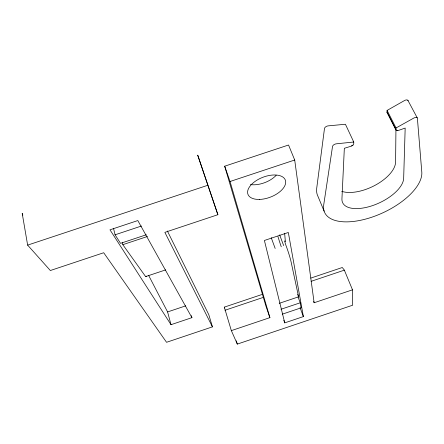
<?xml version="1.0" encoding="UTF-8"?>
<svg xmlns="http://www.w3.org/2000/svg" width="444" height="444" viewBox="0 0 444 444"><rect width="100%" height="100%" fill="white"/><g stroke="black" fill="none" stroke-linecap="round" stroke-linejoin="round"><path stroke-width="0.67" d="M395.943 129.143L395.593 162.016A32.806 16.123 -25.3 0 1 375.391 185.131A32.806 16.123 -25.3 0 1 341.708 191.314M324.137 211.155L317.244 194.65A52.226 25.558 -25.2 0 1 316.722 188.167L324.481 128.527A2.958 1.659 -25.7 0 1 328.105 125.88L345.421 124.248L353.74 142.013L353.746 143.64A2.991 1.582 -25.9 0 1 352.897 145.155L350.865 146.298L344.339 148.285L341.936 198.895A33.261 15.634 -24.9 0 0 372.133 205.744A33.261 15.634 -24.9 0 0 403.663 178.288L405.178 128.061L397.924 130.614L396.231 130.392L386.99 112.132L387.096 110.423L404.523 100.538A3.03 1.61 -29.5 0 1 408.069 100.805M387.096 110.423L396.054 127.955L395.915 129.626L386.99 112.132M351.604 146.009L352.897 145.155M396.054 127.955L413.819 118.054A3.08 1.565 -28.9 0 1 417.393 118.271L421.8 172.1A52.941 24.775 -24.9 0 1 371.634 217.266A52.941 24.775 -24.9 0 1 323.72 204.845L332.523 146.47A3.008 1.615 -25.3 0 1 336.225 143.834L353.74 142.013M279.226 303.335L298.601 296.82L290.998 261.472A13.22 0.905 71.4 0 0 285.781 244.91A4.507 0.316 71.4 0 1 284.904 241.031L285.353 241.481L284.637 233.255M167.377 230.991L208.802 314.685L212.437 326.862L166.55 342.296L103.707 252.741L50.344 270.524L27.633 245.121L22.2 213.342L22.833 215.185M281.002 309.263L300.222 302.797L298.063 296.958M261.849 294.533L224.309 307.143L231.341 330.625L269.902 317.643L230.031 181.507L224.686 166.2L288.545 145.01L294.705 160.018L314.136 302.747L352.503 289.832L344.355 270.152L342.291 267.51L310.822 278.083M282.229 314.197L301.132 307.831L300.222 302.797M284.743 322.866L303.369 316.594L288.328 232.473L264.396 240.476L284.743 322.866L283.833 320.285M231.341 330.625L237.312 344.1L352.686 305.206L352.503 289.832M148.596 275.33L167.593 311.932L185.725 305.849M191.925 317.66L137.823 220.557L109.979 229.814L171.007 324.686L191.925 317.66L191.353 315.656M224.997 310.262L262.981 297.497M311.116 281.324L344.355 270.152M113.498 228.31L115.074 234.798L141.47 226.018M146.309 234.759L120.529 243.345L115.074 234.798M122.328 242.707L122.816 244.683L147.502 236.463M217.882 214.707L197.741 155.206L217.882 214.707L164.874 232.367L212.437 326.862M145.815 276.518L165.679 269.88M27.633 245.121L207.659 185.32M230.031 181.507L294.705 160.018M396.231 130.392L397.241 130.68M387.756 113.137L387.063 112.571M122.816 244.683L144.955 275.663A14.541 1.887 71.3 0 0 146.287 276.179M407.897 100.355L417.227 117.827M224.309 307.143L224.675 308.042M313.647 301.465L314.136 302.747M279.642 234.882L283.661 245.621M297.669 294.305L298.601 296.82M300.055 307.609L303.369 316.594M271.228 237.69L275.175 248.457M269.902 317.643L265.878 305.927L224.686 166.2M236.291 340.826L237.312 344.1M167.593 311.932L171.007 324.686M281.252 246.786A19.547 1.26 71.5 0 1 277.938 236.513M276.235 175.258A19.758 10.867 -21.1 0 1 250.41 184.56M259.457 199.423A20.002 10.612 -21 0 0 285.525 180.686A20.002 10.612 -21 0 0 254.945 181.507A20.002 10.612 -21 0 0 259.457 199.423"/></g></svg>
